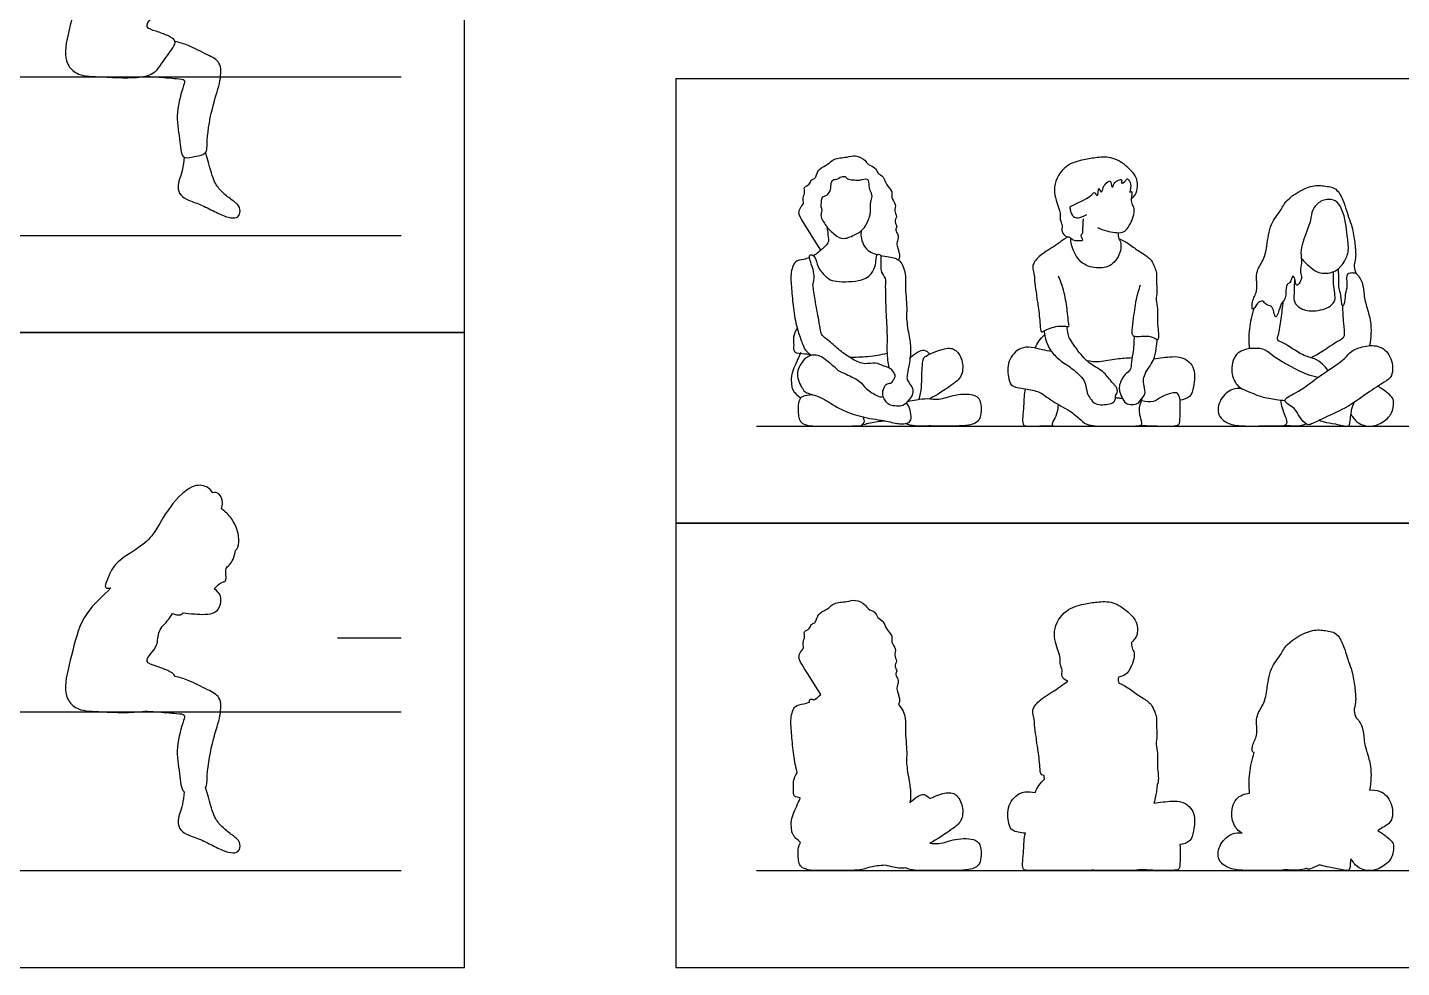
# Model space of a CAD drawing. Header units: millimetres. Extents: x 11.2 to 50.9, y -0.3 to 14.1.
# Drawn here: x 29.349 to 32.647, y 4.306 to 6.562 of the extents above; entities that cross this region are included whole.
import ezdxf

# ---------------------------------------------------------------- set-up
doc = ezdxf.new("R2010")
doc.units = ezdxf.units.MM
for name, color, linetype, true_color in [('AG-DIAGRAM', 7, 'Continuous', 0xfecc66), ('AG-GUIDE', 7, 'Continuous', 0xcccccc), ('AG-OUTLINE', 7, 'Continuous', 0x8000ff), ('AG-PEOPLE', 7, 'Continuous', 0x66ccff), ('X-VPRT', 6, 'Continuous', 0xff00ff)]:
    doc.layers.add(name, color=color, linetype=linetype, true_color=true_color)

msp = doc.modelspace()

# ---------------------------------------------------------------- linework, layer by layer
at = {"layer": 'AG-DIAGRAM'}
for p, q in [((24.5327, 6.0628), (30.246, 6.0628)), ((24.5327, 4.5388), (30.246, 4.5388))]:
    msp.add_line(p, q, dxfattribs=at)
for points in [[(31.0989, 5.6056), (36.2805, 5.6056)], [(31.0989, 4.5388), (36.2805, 4.5388)]]:
    msp.add_lwpolyline(points, dxfattribs=at)
at = {"layer": 'AG-GUIDE'}
for p, q in [((24.5327, 6.4438), (30.246, 6.4438)), ((30.0936, 5.0976), (30.246, 5.0976)), ((24.5327, 4.9198), (30.246, 4.9198))]:
    msp.add_line(p, q, dxfattribs=at)
at = {"layer": 'AG-OUTLINE'}
for points, knots in [([(29.794, 5.4456), (29.7901, 5.4512), (29.7798, 5.4625), (29.7389, 5.468), (29.6812, 5.4023), (29.6541, 5.3457), (29.6183, 5.3125), (29.5563, 5.2788), (29.5426, 5.2392), (29.5317, 5.2162), (29.5441, 5.216), (29.5495, 5.2172)], [0, 0, 0, 0, 0.259682, 0.593678, 1.117386, 1.576281, 1.973522, 2.446013, 2.821873, 3.067217, 3.227274, 3.227274, 3.227274, 3.227274]), ([(29.815, 5.4071), (29.8168, 5.4119), (29.8191, 5.4216), (29.8116, 5.4462), (29.7994, 5.4463), (29.794, 5.4456)], [-1.1544526, -1.1544526, -1.1544526, -1.1544526, -0.9309885, -0.6586021, -0.4483975, -0.4483975, -0.4483975, -0.4483975]), ([(29.8486, 5.3072), (29.8529, 5.3103), (29.8613, 5.3328), (29.8483, 5.3777), (29.8238, 5.4006), (29.815, 5.4071)], [-1.4511617, -1.4511617, -1.4511617, -1.4511617, -1.2155086, -0.7758564, -0.5441439, -0.5441439, -0.5441439, -0.5441439]), ([(29.7977, 5.2146), (29.8126, 5.2324), (29.8264, 5.2292), (29.8261, 5.2447), (29.8241, 5.2645), (29.8347, 5.2722), (29.8438, 5.2863), (29.8478, 5.3001), (29.8486, 5.3072)], [0, 0, 0, 0, 0.273561, 0.537847, 0.876581, 1.138466, 1.448544, 1.804526, 1.804526, 1.804526, 1.804526]), ([(29.5495, 5.2172), (29.5323, 5.1981), (29.4808, 5.1581), (29.459, 5.0689), (29.436, 4.9848), (29.4451, 4.9457), (29.4724, 4.9212), (29.5299, 4.9205), (29.5973, 4.916), (29.631, 4.9214)], [4.375987, 4.375987, 4.375987, 4.375987, 4.905315, 5.481622, 6.030624, 6.387646, 6.717131, 7.166429, 7.737485, 7.737485, 7.737485, 7.737485]), ([(29.723, 5.1573), (29.7321, 5.1559), (29.7493, 5.155), (29.8037, 5.1504), (29.8165, 5.1858), (29.8126, 5.2044), (29.7977, 5.2146)], [0, 0, 0, 0, 0.324483, 0.7526, 1.095648, 1.403213, 1.403213, 1.403213, 1.403213]), ([(31.2536, 4.9612), (31.2021, 5.0413), (31.2, 5.0497), (31.2031, 5.0636), (31.2148, 5.0723), (31.2083, 5.087), (31.2173, 5.0989), (31.2104, 5.1136), (31.2285, 5.1177), (31.2286, 5.1306), (31.2404, 5.1324), (31.243, 5.1426), (31.2503, 5.1589), (31.271, 5.1657), (31.2839, 5.1825), (31.3167, 5.1831), (31.3362, 5.1906), (31.3606, 5.1783), (31.3656, 5.1651), (31.3851, 5.1613), (31.3887, 5.1446), (31.4056, 5.1382), (31.4086, 5.1182), (31.4279, 5.1023), (31.4208, 5.087), (31.4362, 5.0712), (31.4281, 5.0558), (31.4382, 5.0419), (31.4284, 5.0288), (31.4386, 5.0182), (31.4306, 5.0088), (31.4405, 4.998), (31.4391, 4.9868), (31.4346, 4.9746), (31.4397, 4.9634), (31.4404, 4.9555), (31.4447, 4.9469), (31.4399, 4.9375)], [0, 0, 0, 0, 0.266839, 0.565919, 0.850598, 1.143049, 1.439072, 1.71782, 2.017079, 2.276954, 2.522441, 2.770772, 3.100121, 3.462823, 3.822167, 4.267028, 4.636911, 5.030812, 5.324168, 5.653801, 5.964476, 6.28121, 6.631696, 7.00983, 7.305749, 7.652045, 7.961089, 8.267619, 8.559962, 8.830867, 9.075233, 9.356893, 9.62153, 9.906727, 10.177872, 10.410554, 10.689895, 10.689895, 10.689895, 10.689895]), ([(31.8466, 4.9931), (31.8394, 4.9957), (31.8294, 5.0048), (31.8349, 5.0198), (31.8266, 5.034), (31.8294, 5.0497), (31.8231, 5.0666), (31.8059, 5.1148), (31.839, 5.1671), (31.8844, 5.1787), (31.9162, 5.1838), (31.9558, 5.1859), (31.9912, 5.161), (32.014, 5.1348), (32.0151, 5.1089), (32.0089, 5.0947), (31.9989, 5.086)], [-10.73495, -10.73495, -10.73495, -10.73495, -10.498055, -10.266924, -10.028807, -9.796494, -9.541682, -9.120651, -8.663828, -8.257717, -7.911017, -7.537704, -7.141889, -6.788961, -6.489147, -6.214579, -6.214579, -6.214579, -6.214579]), ([(29.7036, 5.0047), (29.701, 5.0113), (29.6844, 5.0201), (29.6604, 5.029), (29.6284, 5.0379), (29.6467, 5.0619), (29.663, 5.0784), (29.6613, 5.1161), (29.6846, 5.1352), (29.6945, 5.1508), (29.6974, 5.1558)], [8.900403, 8.900403, 8.900403, 8.900403, 9.16824, 9.484165, 9.771411, 10.040304, 10.325183, 10.660982, 11.007728, 11.166044, 11.166044, 11.166044, 11.166044]), ([(29.6974, 5.1558), (29.7043, 5.1532), (29.7145, 5.1505), (29.721, 5.1544), (29.723, 5.1573)], [0.8514745, 0.8514745, 0.8514745, 0.8514745, 1.0617644, 1.2245676, 1.2245676, 1.2245676, 1.2245676]), ([(32.2938, 4.822), (32.2884, 4.8204), (32.2872, 4.8415), (32.3045, 4.8617), (32.2946, 4.9079), (32.3169, 4.9355), (32.3249, 4.9712), (32.3303, 5.0245), (32.3582, 5.0547), (32.3695, 5.0842), (32.4282, 5.1186), (32.4599, 5.1154), (32.4923, 5.1116), (32.5078, 5.0806), (32.5146, 5.0562), (32.5312, 5.0118), (32.5355, 4.9764), (32.539, 4.9436), (32.5314, 4.9223), (32.536, 4.9105), (32.5385, 4.9053)], [9.042382, 9.042382, 9.042382, 9.042382, 9.288065, 9.59774, 9.981692, 10.32, 10.674854, 11.101664, 11.46695, 11.796714, 12.265082, 12.600177, 12.918322, 13.245338, 13.548712, 13.948396, 14.307225, 14.640575, 14.913103, 15.156826, 15.156826, 15.156826, 15.156826]), ([(31.9989, 5.086), (31.999, 5.0817), (31.9995, 5.0727), (32.0078, 5.0611), (32.0036, 5.0408), (31.9949, 5.0197), (31.9855, 5.007), (31.968, 5.0031)], [-1.846427, -1.846427, -1.846427, -1.846427, -1.624375, -1.400029, -1.127064, -0.827937, -0.533744, -0.533744, -0.533744, -0.533744]), ([(29.7765, 4.7381), (29.7812, 4.7441), (29.7785, 4.7722), (29.794, 4.8558), (29.8134, 4.9067), (29.8156, 4.957), (29.7819, 4.9718), (29.738, 4.9955), (29.7137, 5.0025), (29.7036, 5.0047)], [3.063651, 3.063651, 3.063651, 3.063651, 3.36562, 3.900824, 4.340766, 4.713748, 5.03801, 5.412499, 5.683632, 5.683632, 5.683632, 5.683632]), ([(31.7893, 4.767), (31.7805, 4.7673), (31.7801, 4.7837), (31.7779, 4.803), (31.7758, 4.825), (31.7726, 4.8407), (31.7714, 4.8547), (31.7663, 4.8821), (31.7666, 4.9003), (31.7623, 4.9162), (31.7619, 4.928), (31.7799, 4.951), (31.8176, 4.9716), (31.8337, 4.9849), (31.8425, 4.9904), (31.8466, 4.9931)], [-3.48366, -3.48366, -3.48366, -3.48366, -3.241098, -2.961192, -2.68093, -2.445239, -2.220052, -1.906365, -1.644549, -1.408383, -1.213106, -0.899111, -0.501491, -0.227972, 0, 0, 0, 0]), ([(31.9685, 4.9887), (31.9837, 4.9834), (32.0004, 4.9694), (32.0245, 4.9546), (32.0478, 4.9388), (32.0548, 4.9198), (32.0602, 4.9055), (32.0585, 4.8877), (32.0617, 4.8614), (32.057, 4.8418), (32.0631, 4.8203), (32.0609, 4.7982), (32.0621, 4.7798), (32.0653, 4.751), (32.061, 4.7462)], [0, 0, 0, 0, 0.318873, 0.657989, 0.979148, 1.250768, 1.486052, 1.744883, 2.06067, 2.336482, 2.623495, 2.906022, 3.192654, 3.531485, 3.531485, 3.531485, 3.531485]), ([(31.2262, 4.9432), (31.2259, 4.945), (31.2262, 4.9492), (31.2315, 4.9509), (31.2348, 4.9487), (31.2358, 4.9478)], [0.8949303, 0.8949303, 0.8949303, 0.8949303, 0.9870673, 1.1341906, 1.2047296, 1.2047296, 1.2047296, 1.2047296]), ([(31.2358, 4.9478), (31.2366, 4.9482), (31.2434, 4.9521), (31.2487, 4.9568), (31.2536, 4.9612)], [-1.0984329, -1.0984329, -1.0984329, -1.0984329, -1.0678368, -0.8276089, -0.8276089, -0.8276089, -0.8276089]), ([(29.631, 4.9214), (29.6403, 4.9209), (29.6582, 4.9201), (29.7049, 4.9156), (29.7291, 4.9143), (29.7229, 4.896), (29.7029, 4.8316), (29.7153, 4.7761), (29.7171, 4.7342), (29.7251, 4.7274)], [0, 0, 0, 0, 0.30419, 0.70643, 0.956586, 1.165272, 1.633792, 2.095056, 2.476975, 2.476975, 2.476975, 2.476975]), ([(31.197, 4.7734), (31.1934, 4.7867), (31.1873, 4.8175), (31.1843, 4.8626), (31.1794, 4.9023), (31.1895, 4.9364), (31.2092, 4.9376), (31.2217, 4.9414), (31.2262, 4.9432)], [-3.121266, -3.121266, -3.121266, -3.121266, -2.752608, -2.347604, -1.969778, -1.645073, -1.376373, -1.218089, -1.218089, -1.218089, -1.218089]), ([(31.4399, 4.9375), (31.4502, 4.9276), (31.4583, 4.9028), (31.4549, 4.877), (31.4613, 4.8219), (31.4579, 4.7969), (31.4658, 4.7526), (31.4701, 4.726), (31.4684, 4.7073), (31.4676, 4.7011)], [1.437338, 1.437338, 1.437338, 1.437338, 1.782347, 2.103437, 2.542066, 2.856389, 3.249649, 3.602034, 3.782324, 3.782324, 3.782324, 3.782324]), ([(32.5385, 4.9053), (32.5428, 4.9021), (32.556, 4.8821), (32.5563, 4.8538), (32.5643, 4.8205), (32.5755, 4.7902), (32.5746, 4.7509), (32.5708, 4.7319)], [2.565872, 2.565872, 2.565872, 2.565872, 2.862752, 3.179392, 3.510651, 3.848654, 4.263667, 4.263667, 4.263667, 4.263667]), ([(32.2827, 4.7245), (32.2813, 4.7404), (32.2813, 4.7726), (32.2885, 4.8059), (32.2938, 4.822)], [0, 0, 0, 0, 0.4005983, 0.813474, 0.813474, 0.813474, 0.813474]), ([(31.2044, 4.7131), (31.1988, 4.7137), (31.186, 4.7164), (31.1897, 4.7347), (31.1859, 4.753), (31.1927, 4.7673), (31.197, 4.7734)], [-0.9514356, -0.9514356, -0.9514356, -0.9514356, -0.7746306, -0.5365951, -0.2782906, 0, 0, 0, 0]), ([(31.768, 4.7258), (31.7703, 4.7317), (31.7762, 4.7432), (31.7855, 4.7536), (31.7907, 4.7581)], [0, 0, 0, 0, 0.2508263, 0.5107235, 0.5107235, 0.5107235, 0.5107235]), ([(31.4676, 4.7011), (31.4725, 4.7074), (31.4852, 4.7166), (31.5019, 4.7244), (31.5118, 4.7159), (31.5149, 4.7115)], [0, 0, 0, 0, 0.2877105, 0.5272781, 0.7646515, 0.7646515, 0.7646515, 0.7646515]), ([(31.5149, 4.7115), (31.525, 4.7162), (31.5538, 4.7279), (31.5798, 4.7246), (31.5965, 4.6929), (31.593, 4.6555), (31.5694, 4.6387), (31.5321, 4.6128), (31.5154, 4.6045)], [1.582328, 1.582328, 1.582328, 1.582328, 1.882519, 2.190634, 2.524323, 2.865444, 3.203245, 3.593449, 3.593449, 3.593449, 3.593449]), ([(31.7445, 4.6281), (31.733, 4.6297), (31.7112, 4.6322), (31.7031, 4.6521), (31.6989, 4.697), (31.7316, 4.7287), (31.7499, 4.7286), (31.768, 4.7258)], [-2.156793, -2.156793, -2.156793, -2.156793, -1.832517, -1.565394, -1.165395, -0.77525, -0.467637, -0.467637, -0.467637, -0.467637]), ([(32.061, 4.7462), (32.0606, 4.7412), (32.0597, 4.7314), (32.0567, 4.7123), (32.053, 4.7001)], [-4.9917905, -4.9917905, -4.9917905, -4.9917905, -4.7436572, -4.4124569, -4.4124569, -4.4124569, -4.4124569]), ([(32.2645, 4.6284), (32.2602, 4.6308), (32.25, 4.6383), (32.2354, 4.668), (32.246, 4.715), (32.271, 4.723), (32.2827, 4.7245)], [-2.904231, -2.904231, -2.904231, -2.904231, -2.707649, -2.374141, -1.992276, -1.659628, -1.659628, -1.659628, -1.659628]), ([(32.5708, 4.7319), (32.5794, 4.7325), (32.601, 4.7306), (32.6264, 4.7033), (32.6278, 4.6577), (32.6096, 4.6467), (32.5959, 4.6379), (32.5905, 4.6344)], [-3.941792, -3.941792, -3.941792, -3.941792, -3.705966, -3.347452, -2.980974, -2.696314, -2.531565, -2.531565, -2.531565, -2.531565]), ([(31.2052, 4.6064), (31.1958, 4.6131), (31.1848, 4.6252), (31.1834, 4.6371), (31.1816, 4.659), (31.1889, 4.6788), (31.1974, 4.6972), (31.2023, 4.7082), (31.2044, 4.7131)], [-1.641526, -1.641526, -1.641526, -1.641526, -1.358519, -1.090773, -0.819191, -0.549214, -0.257815, -0.035087, -0.035087, -0.035087, -0.035087]), ([(32.053, 4.7001), (32.0603, 4.7016), (32.075, 4.7031), (32.1227, 4.7098), (32.1546, 4.6778), (32.1484, 4.6347), (32.1428, 4.6076), (32.1239, 4.6019), (32.1156, 4.6013)], [0, 0, 0, 0, 0.271617, 0.656458, 1.013427, 1.382784, 1.674706, 1.949696, 1.949696, 1.949696, 1.949696]), ([(31.8127, 4.5391), (31.7958, 4.5393), (31.7708, 4.539), (31.7462, 4.5383), (31.735, 4.5426), (31.7418, 4.5867), (31.7411, 4.6156), (31.7445, 4.6281)], [-1.671985, -1.671985, -1.671985, -1.671985, -1.276824, -0.971952, -0.786654, -0.373122, 0, 0, 0, 0]), ([(32.3657, 4.5405), (32.3598, 4.5389), (32.3305, 4.5394), (32.2721, 4.5383), (32.2364, 4.541), (32.2027, 4.5622), (32.2097, 4.6054), (32.2401, 4.6297), (32.2569, 4.6294), (32.2645, 4.6284)], [-2.372536, -2.372536, -2.372536, -2.372536, -2.146153, -1.668299, -1.317487, -0.983507, -0.628084, -0.278767, 0, 0, 0, 0]), ([(32.5905, 4.6344), (32.5986, 4.63), (32.6131, 4.6192), (32.6281, 4.606), (32.6281, 4.5929), (32.6276, 4.5734), (32.6097, 4.5509), (32.5761, 4.534), (32.5392, 4.545), (32.5306, 4.5603), (32.5259, 4.5667)], [-2.570032, -2.570032, -2.570032, -2.570032, -2.276326, -2.023939, -1.829335, -1.528255, -1.209659, -0.870498, -0.577547, -0.30446, -0.30446, -0.30446, -0.30446]), ([(31.3568, 4.5423), (31.3426, 4.5393), (31.3147, 4.5387), (31.2595, 4.5382), (31.2038, 4.5396), (31.1983, 4.5703), (31.1987, 4.5968), (31.2052, 4.6064)], [-2.097806, -2.097806, -2.097806, -2.097806, -1.829682, -1.316272, -0.928121, -0.593585, -0.219237, -0.219237, -0.219237, -0.219237]), ([(31.5154, 4.6045), (31.5224, 4.6039), (31.5401, 4.601), (31.5751, 4.6164), (31.6269, 4.6165), (31.6392, 4.5948), (31.6397, 4.5512), (31.6083, 4.5381), (31.5433, 4.5387), (31.5063, 4.5393), (31.4708, 4.5382), (31.4572, 4.5452)], [0.641778, 0.641778, 0.641778, 0.641778, 0.89694, 1.289219, 1.710582, 1.994062, 2.392185, 2.738961, 3.223308, 3.626532, 3.994712, 3.994712, 3.994712, 3.994712]), ([(32.1156, 4.6013), (32.1167, 4.5918), (32.116, 4.5629), (32.1154, 4.5464), (32.1109, 4.5382), (32.0649, 4.5388), (32.0401, 4.5396), (32.0215, 4.5409)], [-1.478813, -1.478813, -1.478813, -1.478813, -1.251153, -0.926972, -0.750797, -0.376514, -0.032368, -0.032368, -0.032368, -0.032368]), ([(31.4077, 4.5513), (31.3959, 4.5509), (31.3726, 4.5474), (31.362, 4.5441), (31.3568, 4.5423)], [-0.5646546, -0.5646546, -0.5646546, -0.5646546, -0.2298185, 0, 0, 0, 0]), ([(31.4572, 4.5452), (31.453, 4.5444), (31.4404, 4.543), (31.4232, 4.5481), (31.4077, 4.5513)], [-4.4939001, -4.4939001, -4.4939001, -4.4939001, -4.2886027, -3.9313281, -3.9313281, -3.9313281, -3.9313281]), ([(32.4502, 4.5527), (32.4413, 4.5484), (32.4288, 4.542), (32.4225, 4.5416), (32.4189, 4.5436), (32.4187, 4.5438)], [-1.3182411, -1.3182411, -1.3182411, -1.3182411, -1.0572569, -0.8821135, -0.8676065, -0.8676065, -0.8676065, -0.8676065]), ([(32.5259, 4.5667), (32.5249, 4.5585), (32.5236, 4.544), (32.5202, 4.5359), (32.4875, 4.5449), (32.4627, 4.5481), (32.4541, 4.5513), (32.4502, 4.5527)], [-1.196613, -1.196613, -1.196613, -1.196613, -0.97357, -0.818568, -0.500129, -0.203076, 0, 0, 0, 0]), ([(31.9094, 4.5395), (31.8941, 4.5388), (31.8754, 4.5387), (31.8305, 4.5389), (31.8153, 4.5386), (31.8127, 4.5391)], [-1.6635557, -1.6635557, -1.6635557, -1.6635557, -1.3516792, -0.9448807, -0.8001314, -0.8001314, -0.8001314, -0.8001314]), ([(32.0215, 4.5409), (32.0094, 4.5383), (31.9716, 4.5392), (31.9421, 4.5382), (31.9177, 4.5386), (31.9094, 4.5395)], [-5.025103, -5.025103, -5.025103, -5.025103, -4.622536, -4.237087, -4.010897, -4.010897, -4.010897, -4.010897]), ([(32.4187, 4.5438), (32.404, 4.5389), (32.3859, 4.5398), (32.3725, 4.5401), (32.3657, 4.5405)], [-0.5619945, -0.5619945, -0.5619945, -0.5619945, -0.2601831, 0, 0, 0, 0])]:
    msp.add_open_spline(points, degree=3, knots=knots, dxfattribs=at)
for points in [[(31.968, 5.0031), (31.9667, 4.9985), (31.9672, 4.992), (31.9685, 4.9887)], [(31.7907, 4.7581), (31.7901, 4.761), (31.7896, 4.7641), (31.7893, 4.767)], [(29.7251, 4.7274), (29.7243, 4.7052), (29.7131, 4.6697), (29.7092, 4.6569), (29.7148, 4.6344), (29.7355, 4.6234), (29.7682, 4.6126), (29.8031, 4.5937), (29.8328, 4.581), (29.853, 4.5804), (29.8604, 4.5919), (29.8598, 4.6112), (29.8353, 4.627), (29.8127, 4.6467), (29.7961, 4.6672), (29.7875, 4.7023), (29.7765, 4.7381)]]:
    msp.add_open_spline(points, degree=3, dxfattribs=at)
at = {"layer": 'AG-PEOPLE'}
for points, knots in [([(29.5495, 6.7412), (29.5323, 6.7221), (29.4808, 6.6821), (29.459, 6.5929), (29.436, 6.5088), (29.4451, 6.4697), (29.4724, 6.4452), (29.5299, 6.4445), (29.6209, 6.4384), (29.658, 6.4548), (29.6708, 6.4766), (29.6983, 6.5115), (29.7079, 6.5316), (29.6844, 6.5441), (29.6604, 6.553), (29.6284, 6.5619), (29.6467, 6.5859), (29.663, 6.6024), (29.6613, 6.6401), (29.6846, 6.6592), (29.6945, 6.6748), (29.6974, 6.6798)], [4.375987, 4.375987, 4.375987, 4.375987, 4.891524, 5.452815, 5.987513, 6.335233, 6.656134, 7.093725, 7.649902, 7.997642, 8.283455, 8.671742, 8.914062, 9.180284, 9.494305, 9.779819, 10.047091, 10.330253, 10.664027, 11.008682, 11.166044, 11.166044, 11.166044, 11.166044]), ([(29.631, 6.4454), (29.6403, 6.4449), (29.6582, 6.4441), (29.7049, 6.4396), (29.7291, 6.4383), (29.7229, 6.42), (29.7029, 6.3556), (29.7153, 6.3001), (29.7177, 6.2448), (29.7462, 6.2528), (29.7825, 6.2565), (29.7782, 6.295), (29.794, 6.3798), (29.8134, 6.4307), (29.8156, 6.481), (29.7819, 6.4958), (29.738, 6.5195), (29.7137, 6.5265), (29.7036, 6.5287)], [0, 0, 0, 0, 0.301895, 0.701098, 0.949367, 1.156478, 1.621462, 2.079246, 2.458283, 2.727049, 3.045201, 3.36562, 3.900824, 4.340766, 4.713748, 5.03801, 5.412499, 5.683632, 5.683632, 5.683632, 5.683632]), ([(31.2536, 6.028), (31.2021, 6.1081), (31.2, 6.1165), (31.2031, 6.1304), (31.2148, 6.1391), (31.2083, 6.1538), (31.2173, 6.1657), (31.2104, 6.1804), (31.2285, 6.1845), (31.2286, 6.1974), (31.2404, 6.1992), (31.243, 6.2094), (31.2503, 6.2257), (31.271, 6.2325), (31.2839, 6.2493), (31.3167, 6.2499), (31.3362, 6.2574), (31.3606, 6.2451), (31.3656, 6.2319), (31.3851, 6.2281), (31.3887, 6.2114), (31.4056, 6.205), (31.4086, 6.185), (31.4279, 6.1691), (31.4208, 6.1538), (31.4362, 6.138), (31.4281, 6.1226), (31.4382, 6.1087), (31.4284, 6.0956), (31.4386, 6.085), (31.4306, 6.0756), (31.4405, 6.0648), (31.4391, 6.0536), (31.4346, 6.0414), (31.4397, 6.0302), (31.4404, 6.0223), (31.4447, 6.0137), (31.4399, 6.0043)], [0, 0, 0, 0, 0.266839, 0.565919, 0.850598, 1.143049, 1.439072, 1.71782, 2.017079, 2.276954, 2.522441, 2.770772, 3.100121, 3.462823, 3.822167, 4.267028, 4.636911, 5.030812, 5.324168, 5.653801, 5.964476, 6.28121, 6.631696, 7.00983, 7.305749, 7.652045, 7.961089, 8.267619, 8.559962, 8.830867, 9.075233, 9.356893, 9.62153, 9.906727, 10.177872, 10.410554, 10.689895, 10.689895, 10.689895, 10.689895]), ([(31.8516, 6.132), (31.9045, 6.1566), (31.904, 6.1636), (31.9121, 6.1681), (31.9148, 6.1568), (31.9207, 6.1631), (31.9188, 6.1846), (31.9263, 6.1619), (31.9309, 6.1759), (31.9336, 6.1852), (31.9503, 6.1995), (31.9501, 6.1842), (31.9541, 6.1752), (31.9567, 6.1901), (31.9663, 6.1958), (31.9789, 6.1991), (31.972, 6.1845), (31.9863, 6.1935), (31.9879, 6.2027), (31.9984, 6.1892), (31.9973, 6.1765), (31.994, 6.1631), (32.001, 6.1734), (31.9999, 6.1568), (31.9979, 6.1504), (32.0072, 6.1574), (32.0151, 6.1757), (32.014, 6.2016), (31.9912, 6.2278), (31.9558, 6.2527), (31.9162, 6.2506), (31.8844, 6.2455), (31.839, 6.2339), (31.8059, 6.1816), (31.8231, 6.1334), (31.8294, 6.1165), (31.8266, 6.1008), (31.8349, 6.0866), (31.8294, 6.0716), (31.8429, 6.0593), (31.8504, 6.0604), (31.8617, 6.0494), (31.8695, 6.0521), (31.8875, 6.0493), (31.8744, 6.064), (31.8848, 6.0689), (31.8819, 6.0766), (31.8837, 6.1027)], [0, 0, 0, 0, 0.234987, 0.410831, 0.612056, 0.784401, 1.048771, 1.288164, 1.492539, 1.756733, 2.039222, 2.279212, 2.457314, 2.690407, 2.953184, 3.163413, 3.364068, 3.605439, 3.792086, 4.043852, 4.334343, 4.543154, 4.694869, 4.950709, 5.109669, 5.309375, 5.641199, 6.003536, 6.430062, 6.908419, 7.359582, 7.778581, 8.269381, 8.821468, 9.330299, 9.638249, 9.919007, 10.20678, 10.48611, 10.772406, 10.97281, 11.243026, 11.464131, 11.712714, 11.960383, 12.164757, 12.406788, 12.406788, 12.406788, 12.406788]), ([(31.313, 6.2043), (31.315, 6.2015), (31.32, 6.1956), (31.3351, 6.1965), (31.3457, 6.1929), (31.3693, 6.2041), (31.3693, 6.1814), (31.3715, 6.1717), (31.3792, 6.1568), (31.3717, 6.1435), (31.3736, 6.128), (31.3727, 6.1194), (31.3721, 6.1134), (31.3715, 6.1101), (31.3596, 6.0787), (31.3389, 6.0665), (31.3082, 6.0516), (31.2865, 6.0638), (31.2659, 6.0855), (31.2592, 6.0976), (31.2514, 6.1108), (31.2578, 6.1219), (31.2527, 6.133), (31.2546, 6.1441), (31.2553, 6.1557), (31.2692, 6.1583), (31.2776, 6.1739), (31.2764, 6.1842), (31.2807, 6.1982), (31.2949, 6.1959), (31.3005, 6.2045), (31.313, 6.2043)], [0, 0, 0, 0, 0.194978, 0.419684, 0.63129, 0.896072, 1.137643, 1.342331, 1.576576, 1.805397, 2.041017, 2.259781, 2.259781, 2.395155, 2.730473, 3.03948, 3.376573, 3.668709, 3.997267, 4.227575, 4.45109, 4.654552, 4.857724, 5.062379, 5.253092, 5.464689, 5.708279, 5.908969, 6.117432, 6.326614, 6.540626, 6.540626, 6.540626, 6.540626]), ([(32.4069, 6.0085), (32.4135, 6.0001), (32.4299, 5.9858), (32.4474, 5.9714), (32.4878, 5.9714), (32.5107, 5.9991), (32.5227, 6.0262), (32.5166, 6.0629), (32.5143, 6.0929), (32.5055, 6.1265), (32.4909, 6.1493), (32.4687, 6.15), (32.4592, 6.1482), (32.4463, 6.1408), (32.4309, 6.1242), (32.4311, 6.0988), (32.4099, 6.0483), (32.4041, 6.0229), (32.4094, 5.9972), (32.4023, 5.9784), (32.409, 5.9649), (32.405, 5.951), (32.3947, 5.9397), (32.3929, 5.9545), (32.3862, 5.9733), (32.3812, 5.9475), (32.3705, 5.948), (32.3696, 5.923), (32.369, 5.9103), (32.3579, 5.9), (32.3524, 5.8786), (32.3449, 5.8627), (32.3408, 5.8805), (32.3365, 5.8951), (32.3222, 5.8947), (32.3152, 5.9095), (32.3002, 5.9006), (32.2889, 5.8783), (32.2872, 5.9083), (32.3045, 5.9285), (32.2946, 5.9747), (32.3169, 6.0023), (32.3249, 6.038), (32.3303, 6.0913), (32.3582, 6.1215), (32.3695, 6.151), (32.4282, 6.1854), (32.4599, 6.1822), (32.4923, 6.1784), (32.5078, 6.1474), (32.5146, 6.123), (32.5312, 6.0786), (32.5355, 6.0432), (32.539, 6.0104), (32.5314, 5.9891), (32.536, 5.9773), (32.5385, 5.9721)], [0, 0, 0, 0, 0.327963, 0.602413, 0.949619, 1.287309, 1.598343, 1.944627, 2.267773, 2.60857, 2.897978, 3.155753, 3.377072, 3.377072, 3.695542, 3.988924, 4.413201, 4.714572, 5.002639, 5.255001, 5.469302, 5.691501, 5.873549, 6.071843, 6.272539, 6.509168, 6.675209, 6.947031, 7.156383, 7.370787, 7.65532, 7.845038, 8.049109, 8.272609, 8.471705, 8.675274, 8.89786, 9.129448, 9.371633, 9.676898, 10.055383, 10.388873, 10.738674, 11.159407, 11.519492, 11.84456, 12.306259, 12.636583, 12.950197, 13.272557, 13.571611, 13.965604, 14.319323, 14.647926, 14.916574, 15.156826, 15.156826, 15.156826, 15.156826]), ([(31.9179, 6.0824), (31.9251, 6.0788), (31.9391, 6.0733), (31.9795, 6.0657), (31.9949, 6.0865), (32.0036, 6.1076), (32.0078, 6.1279), (31.9995, 6.1395), (31.999, 6.1485), (31.9989, 6.1528)], [0, 0, 0, 0, 0.280581, 0.630076, 0.902679, 1.179855, 1.432788, 1.640671, 1.846427, 1.846427, 1.846427, 1.846427]), ([(31.8516, 6.132), (31.8515, 6.1286), (31.8522, 6.1218), (31.858, 6.1056), (31.8741, 6.1028), (31.8918, 6.1136)], [0, 0, 0, 0, 0.276938, 0.619073, 1.015697, 1.015697, 1.015697, 1.015697]), ([(31.2677, 6.0846), (31.27, 6.0761), (31.271, 6.0587), (31.2733, 6.0446), (31.2555, 6.03), (31.2451, 6.0201), (31.2358, 6.0146)], [0, 0, 0, 0, 0.310998, 0.529345, 0.804942, 1.098433, 1.098433, 1.098433, 1.098433]), ([(31.3507, 6.0744), (31.3499, 6.0698), (31.3492, 6.0601), (31.3554, 6.0397), (31.3674, 6.0243), (31.3833, 6.0188), (31.3892, 6.0172)], [0, 0, 0, 0, 0.220981, 0.4867712, 0.7794894, 0.9349343, 0.9349343, 0.9349343, 0.9349343]), ([(31.968, 6.0699), (31.9666, 6.0652), (31.9675, 6.0545), (31.9729, 6.0513), (31.9766, 6.0296), (31.9575, 5.9899), (31.9196, 5.9829), (31.8787, 5.9914), (31.8561, 6.0309), (31.8537, 6.0482), (31.8534, 6.0569)], [0, 0, 0, 0, 0.218679, 0.35234, 0.60317, 0.97037, 1.312497, 1.672438, 2.043496, 2.335577, 2.335577, 2.335577, 2.335577]), ([(31.8466, 6.0599), (31.8425, 6.0572), (31.8337, 6.0517), (31.8176, 6.0384), (31.7799, 6.0178), (31.7619, 5.9948), (31.7623, 5.983), (31.7666, 5.9671), (31.7663, 5.9489), (31.7714, 5.9215), (31.7726, 5.9075), (31.7758, 5.8918), (31.7779, 5.8698), (31.7801, 5.8505), (31.7806, 5.8291), (31.7913, 5.8352), (31.8208, 5.8482), (31.8452, 5.8445), (31.8502, 5.8452), (31.8477, 5.8559), (31.8457, 5.8778), (31.8403, 5.9212), (31.8304, 5.9508), (31.8242, 5.9656)], [0, 0, 0, 0, 0.218233, 0.480068, 0.8607, 1.161282, 1.348217, 1.574293, 1.824925, 2.12521, 2.340778, 2.5664, 2.834688, 3.102637, 3.334837, 3.490928, 3.825216, 4.106617, 4.206144, 4.373098, 4.644776, 5.023586, 5.420729, 5.420729, 5.420729, 5.420729]), ([(31.9685, 6.0555), (31.9837, 6.0502), (32.0004, 6.0362), (32.0245, 6.0214), (32.0478, 6.0056), (32.0548, 5.9866), (32.0602, 5.9723), (32.0585, 5.9545), (32.0617, 5.9282), (32.057, 5.9086), (32.0631, 5.8871), (32.0609, 5.865), (32.0621, 5.8466), (32.0658, 5.8124), (32.0584, 5.813), (32.0456, 5.8234), (32.0117, 5.8186), (32.0023, 5.8218), (31.9998, 5.8308), (32.003, 5.8587), (32.0073, 5.8848), (32.0102, 5.9102), (32.0169, 5.9335), (32.0212, 5.9449)], [0, 0, 0, 0, 0.306079, 0.63159, 0.939863, 1.200585, 1.42643, 1.674876, 1.977993, 2.242739, 2.518236, 2.789428, 3.064559, 3.389796, 3.501891, 3.735507, 4.08046, 4.252297, 4.415976, 4.727416, 5.037346, 5.335074, 5.691933, 5.691933, 5.691933, 5.691933]), ([(31.2262, 6.01), (31.2217, 6.0082), (31.2092, 6.0044), (31.1895, 6.0032), (31.1794, 5.9691), (31.1843, 5.9294), (31.1874, 5.8828), (31.1968, 5.8369), (31.2088, 5.8053), (31.2154, 5.787), (31.225, 5.7798), (31.2315, 5.7755)], [1.218089, 1.218089, 1.218089, 1.218089, 1.376373, 1.645073, 1.969778, 2.347604, 2.752608, 3.159076, 3.500254, 3.753277, 3.999969, 3.999969, 3.999969, 3.999969]), ([(31.2348, 5.9452), (31.2368, 5.952), (31.2388, 5.9661), (31.2338, 5.9864), (31.2281, 6.0016), (31.2242, 6.0154), (31.234, 6.0184), (31.2434, 6.0051), (31.247, 5.9816), (31.2695, 5.9608), (31.2846, 5.9513), (31.3454, 5.9512), (31.3758, 5.967), (31.3856, 5.993), (31.386, 6.0047), (31.3873, 6.0186), (31.396, 6.0189), (31.3989, 6.0101), (31.3967, 5.9895), (31.3978, 5.9751), (31.4094, 5.9604), (31.4088, 5.9517), (31.4084, 5.9399)], [0, 0, 0, 0, 0.280385, 0.556801, 0.810163, 1.021125, 1.173325, 1.400666, 1.702744, 2.027566, 2.287546, 2.753069, 3.109667, 3.412425, 3.629114, 3.839838, 3.984394, 4.154163, 4.432018, 4.667378, 4.922612, 5.128734, 5.128734, 5.128734, 5.128734]), ([(31.3968, 6.0154), (31.4037, 6.0139), (31.4232, 6.0107), (31.4463, 6.0063), (31.4583, 5.9696), (31.4549, 5.9438), (31.4613, 5.8887), (31.4579, 5.8637), (31.4658, 5.8194), (31.471, 5.7874), (31.4651, 5.75), (31.4605, 5.7287), (31.4598, 5.7166), (31.4676, 5.7065), (31.4769, 5.6928), (31.4717, 5.675), (31.4617, 5.666), (31.4529, 5.6511), (31.4198, 5.6544), (31.4122, 5.6618), (31.4048, 5.6709), (31.4011, 5.684), (31.4041, 5.6958), (31.4115, 5.7102), (31.425, 5.7065), (31.428, 5.7183), (31.431, 5.7208), (31.4324, 5.7255), (31.4319, 5.7316), (31.4213, 5.7453), (31.4045, 5.7489), (31.3844, 5.7598), (31.3585, 5.752), (31.3291, 5.7654), (31.299, 5.7865), (31.275, 5.809), (31.2557, 5.8224), (31.2527, 5.836), (31.2488, 5.8608), (31.2389, 5.9095), (31.2362, 5.933), (31.2348, 5.9452)], [1.000489, 1.000489, 1.000489, 1.000489, 1.174928, 1.488322, 1.825831, 2.139939, 2.569031, 2.876521, 3.26123, 3.605954, 3.96614, 4.241252, 4.435771, 4.641098, 4.876119, 5.117364, 5.332389, 5.564728, 5.887316, 6.0785, 6.274809, 6.487641, 6.696111, 6.917584, 7.108968, 7.293226, 7.436727, 7.437809, 7.615444, 7.848596, 8.092449, 8.366725, 8.662056, 8.989942, 9.351028, 9.693794, 9.969406, 10.17603, 10.469306, 10.885602, 11.242629, 11.242629, 11.242629, 11.242629]), ([(32.3908, 5.9595), (32.3899, 5.9477), (32.39, 5.9244), (32.3877, 5.9066), (32.3986, 5.8897), (32.4299, 5.8775), (32.4726, 5.8886), (32.4834, 5.9002), (32.4897, 5.9111), (32.4857, 5.9306), (32.4836, 5.9526), (32.4837, 5.9682), (32.4841, 5.976)], [0, 0, 0, 0, 0.345891, 0.58597, 0.827374, 1.158059, 1.536719, 1.760702, 1.954493, 2.206956, 2.483039, 2.762962, 2.762962, 2.762962, 2.762962]), ([(32.4957, 5.9833), (32.4956, 5.9738), (32.4963, 5.9555), (32.4951, 5.9359), (32.5028, 5.9224), (32.5019, 5.8911), (32.5129, 5.8983), (32.5117, 5.9237), (32.5193, 5.9413), (32.5146, 5.963), (32.5197, 5.9744), (32.5326, 5.9738), (32.5397, 5.9737), (32.556, 5.9489), (32.5563, 5.9206), (32.5643, 5.8873), (32.5755, 5.857), (32.5746, 5.8177), (32.5708, 5.7987)], [0, 0, 0, 0, 0.308267, 0.555896, 0.795734, 1.087141, 1.223679, 1.510972, 1.772487, 2.038616, 2.224599, 2.418719, 2.565872, 2.862752, 3.179392, 3.510651, 3.848654, 4.263667, 4.263667, 4.263667, 4.263667]), ([(31.4084, 5.9399), (31.4086, 5.9301), (31.4092, 5.9095), (31.4092, 5.8797), (31.4136, 5.822), (31.4113, 5.7833), (31.4145, 5.7578), (31.4166, 5.7456)], [5.128734, 5.128734, 5.128734, 5.128734, 5.448511, 5.77469, 6.220532, 6.593973, 6.953077, 6.953077, 6.953077, 6.953077]), ([(32.4708, 5.7388), (32.4671, 5.7444), (32.4583, 5.7549), (32.438, 5.769), (32.4087, 5.7738), (32.3664, 5.806), (32.3475, 5.8105), (32.3529, 5.8267), (32.3586, 5.8643), (32.3622, 5.8911), (32.3637, 5.9053)], [0, 0, 0, 0, 0.260022, 0.538409, 0.858515, 1.282383, 1.508893, 1.715142, 2.074046, 2.452771, 2.452771, 2.452771, 2.452771]), ([(32.2827, 5.7913), (32.2813, 5.8072), (32.2813, 5.8394), (32.2885, 5.8727), (32.2938, 5.8888)], [0, 0, 0, 0, 0.4005983, 0.813474, 0.813474, 0.813474, 0.813474]), ([(32.43, 5.7697), (32.4369, 5.7733), (32.4505, 5.7805), (32.4838, 5.8034), (32.5064, 5.8163), (32.5119, 5.8233), (32.5079, 5.8548), (32.5071, 5.8806), (32.5062, 5.8947)], [0, 0, 0, 0, 0.278665, 0.651924, 0.942189, 1.098487, 1.410924, 1.788026, 1.788026, 1.788026, 1.788026]), ([(31.197, 5.8402), (31.1927, 5.8341), (31.1859, 5.8198), (31.1897, 5.8015), (31.1854, 5.78), (31.2162, 5.7796), (31.2241, 5.7778), (31.2287, 5.7774)], [0, 0, 0, 0, 0.278291, 0.536595, 0.774631, 1.06868, 1.287501, 1.287501, 1.287501, 1.287501]), ([(31.7893, 5.8338), (31.7902, 5.8255), (31.7942, 5.8087), (31.8039, 5.7868), (31.8269, 5.7625), (31.8548, 5.7466), (31.8795, 5.7236), (31.8899, 5.7088), (31.8915, 5.6847), (31.9003, 5.6722), (31.9123, 5.6544), (31.9464, 5.6578), (31.959, 5.6636), (31.9619, 5.6741), (31.9593, 5.6794), (31.9649, 5.6836), (31.9659, 5.6898), (31.9636, 5.6982), (31.9588, 5.7046), (31.951, 5.7114), (31.934, 5.7368), (31.9032, 5.7516), (31.8786, 5.775), (31.8507, 5.8135), (31.8471, 5.826), (31.8448, 5.8388), (31.8445, 5.845)], [0, 0, 0, 0, 0.287925, 0.567458, 0.893004, 1.224593, 1.552329, 1.794936, 2.067607, 2.291479, 2.542448, 2.866215, 3.076734, 3.251609, 3.379426, 3.517795, 3.657882, 3.824463, 3.98288, 4.164115, 4.474613, 4.807355, 5.150651, 5.537749, 5.751951, 5.978154, 5.978154, 5.978154, 5.978154]), ([(31.768, 5.7926), (31.7703, 5.7985), (31.7762, 5.81), (31.7855, 5.8204), (31.7907, 5.8249)], [0, 0, 0, 0, 0.2508263, 0.5107235, 0.5107235, 0.5107235, 0.5107235]), ([(32.0055, 5.821), (32.0053, 5.8151), (32.0046, 5.8027), (32.0042, 5.7857), (31.998, 5.7597), (31.9991, 5.7396), (31.9826, 5.7307), (31.9705, 5.7087), (31.9694, 5.6953), (31.9712, 5.6845), (31.9763, 5.6762), (31.9838, 5.6583), (32.0002, 5.6569), (32.0159, 5.6585), (32.022, 5.6708), (32.034, 5.6812), (32.0298, 5.7024), (32.0268, 5.7188), (32.0334, 5.7351), (32.0475, 5.7552), (32.0554, 5.7703), (32.0597, 5.7982), (32.0606, 5.808), (32.061, 5.813)], [0, 0, 0, 0, 0.242818, 0.481312, 0.778968, 1.023598, 1.259342, 1.542654, 1.752715, 1.934467, 2.115502, 2.356735, 2.580065, 2.798586, 3.002393, 3.220428, 3.476725, 3.710444, 3.946851, 4.227673, 4.469932, 4.768274, 4.99179, 4.99179, 4.99179, 4.99179]), ([(31.2054, 5.7823), (31.203, 5.7765), (31.1978, 5.7649), (31.1889, 5.7456), (31.1816, 5.7258), (31.1834, 5.7039), (31.1848, 5.692), (31.1958, 5.6799), (31.2052, 5.6732)], [0, 0, 0, 0, 0.258234, 0.549545, 0.819439, 1.09094, 1.358604, 1.641526, 1.641526, 1.641526, 1.641526]), ([(31.2952, 5.739), (31.2888, 5.7452), (31.2753, 5.7566), (31.2562, 5.7727), (31.2372, 5.7777), (31.2147, 5.7716), (31.1886, 5.7311), (31.2094, 5.6964), (31.2159, 5.6845), (31.2499, 5.6785), (31.2853, 5.6546), (31.3125, 5.6401), (31.3582, 5.6248), (31.4094, 5.6191), (31.4424, 5.6092), (31.4558, 5.6116), (31.4652, 5.614), (31.4715, 5.6208), (31.4694, 5.6385), (31.4665, 5.6507), (31.4593, 5.6618)], [0, 0, 0, 0, 0.316373, 0.618613, 0.878479, 1.160484, 1.559579, 1.926662, 2.141254, 2.484443, 2.885406, 3.223749, 3.643602, 4.087593, 4.440149, 4.706557, 4.706557, 4.920832, 5.196745, 5.446667, 5.446667, 5.446667, 5.446667]), ([(31.3212, 5.7715), (31.3363, 5.771), (31.3668, 5.7719), (31.3974, 5.7768), (31.4126, 5.7803)], [0, 0, 0, 0, 0.3975289, 0.7993061, 0.7993061, 0.7993061, 0.7993061]), ([(31.4676, 5.7679), (31.4725, 5.7742), (31.4852, 5.7834), (31.5019, 5.7912), (31.5118, 5.7827), (31.5149, 5.7783)], [0, 0, 0, 0, 0.2877105, 0.5272781, 0.7646515, 0.7646515, 0.7646515, 0.7646515]), ([(31.4894, 5.6697), (31.4957, 5.6888), (31.4956, 5.7258), (31.4981, 5.7681), (31.5056, 5.7745), (31.5508, 5.795), (31.5798, 5.7914), (31.5965, 5.7597), (31.593, 5.7223), (31.5694, 5.7055), (31.5321, 5.6796), (31.5154, 5.6713)], [0.405737, 0.405737, 0.405737, 0.405737, 0.837605, 1.224179, 1.405846, 1.826175, 2.144437, 2.489114, 2.84147, 3.190395, 3.593449, 3.593449, 3.593449, 3.593449]), ([(31.8076, 5.7843), (31.8002, 5.7857), (31.7853, 5.7883), (31.7584, 5.7954), (31.7316, 5.7955), (31.6989, 5.7638), (31.7031, 5.7189), (31.7115, 5.6982), (31.7497, 5.695), (31.7821, 5.6875), (31.8048, 5.6668), (31.8467, 5.6458), (31.8737, 5.6254), (31.8903, 5.6061), (31.937, 5.6048), (31.9716, 5.606), (32.0171, 5.6049), (32.0262, 5.6099), (32.0193, 5.6293), (32.0186, 5.6406), (32.0182, 5.6544), (32.0259, 5.6739)], [0, 0, 0, 0, 0.2742, 0.575427, 0.865164, 1.232636, 1.60939, 1.860989, 2.202642, 2.535519, 2.851036, 3.245407, 3.580025, 3.8653, 4.241816, 4.604815, 4.983934, 5.136094, 5.392934, 5.657319, 5.858508, 5.858508, 5.858508, 5.858508]), ([(32.053, 5.7669), (32.0603, 5.7684), (32.075, 5.7699), (32.1227, 5.7766), (32.1546, 5.7446), (32.1484, 5.7015), (32.1428, 5.6744), (32.1239, 5.6687), (32.1156, 5.6681)], [0, 0, 0, 0, 0.271617, 0.656458, 1.013427, 1.382784, 1.674706, 1.949696, 1.949696, 1.949696, 1.949696]), ([(32.4469, 5.7223), (32.438, 5.7243), (32.4213, 5.7266), (32.3432, 5.7686), (32.3265, 5.785), (32.3134, 5.7919), (32.283, 5.7934), (32.2461, 5.7823), (32.2354, 5.7348), (32.2509, 5.7032), (32.2679, 5.6926), (32.2914, 5.6843), (32.3103, 5.6753), (32.3471, 5.6692), (32.3605, 5.6676), (32.3675, 5.6669)], [0, 0, 0, 0, 0.302808, 0.841774, 1.124026, 1.332382, 1.647475, 1.992276, 2.374141, 2.707649, 2.962194, 3.244192, 3.516433, 3.864548, 4.130218, 4.130218, 4.130218, 4.130218]), ([(32.3675, 5.6669), (32.3681, 5.661), (32.3946, 5.649), (32.3999, 5.6289), (32.4186, 5.6081), (32.4296, 5.6089), (32.4587, 5.6244), (32.5131, 5.6469), (32.5644, 5.6841), (32.6044, 5.7104), (32.6278, 5.7245), (32.6264, 5.7701), (32.5978, 5.8008), (32.5576, 5.7988), (32.525, 5.7864), (32.512, 5.7652), (32.4437, 5.722), (32.4004, 5.6864), (32.3668, 5.6729), (32.3675, 5.6669)], [0, 0, 0, 0, 0.312736, 0.592931, 0.882113, 1.057257, 1.377917, 1.829512, 2.298282, 2.696314, 2.980974, 3.347452, 3.705966, 4.064398, 4.393604, 4.676376, 5.18862, 5.656327, 5.982048, 5.982048, 5.982048, 5.982048]), ([(31.2952, 5.739), (31.3015, 5.7359), (31.3188, 5.7281), (31.3489, 5.7143), (31.3603, 5.695), (31.3891, 5.6776), (31.397, 5.6749), (31.4033, 5.677)], [4.625347, 4.625347, 4.625347, 4.625347, 4.834075, 5.208576, 5.50359, 5.853387, 6.054908, 6.054908, 6.054908, 6.054908]), ([(31.8918, 5.763), (31.902, 5.7613), (31.9229, 5.7588), (31.9634, 5.7683), (31.9881, 5.7694), (32.0007, 5.77)], [0, 0, 0, 0, 0.318965, 0.685163, 1.036671, 1.036671, 1.036671, 1.036671]), ([(31.2343, 5.6808), (31.2134, 5.6789), (31.1989, 5.6738), (31.1983, 5.6371), (31.2038, 5.6064), (31.2595, 5.605), (31.3147, 5.6055), (31.3426, 5.6061), (31.3505, 5.6067)], [0, 0, 0, 0, 0.25243, 0.595842, 0.902732, 1.258806, 1.729788, 1.975754, 1.975754, 1.975754, 1.975754]), ([(31.4617, 5.6648), (31.4689, 5.6664), (31.4835, 5.6688), (31.5107, 5.6733), (31.5381, 5.6669), (31.5751, 5.6832), (31.6269, 5.6833), (31.6392, 5.6616), (31.6397, 5.618), (31.6083, 5.6049), (31.5433, 5.6055), (31.5063, 5.6061), (31.4708, 5.605), (31.4572, 5.612)], [0, 0, 0, 0, 0.286779, 0.601918, 0.915585, 1.305502, 1.72433, 2.006103, 2.40183, 2.746519, 3.227951, 3.628748, 3.994712, 3.994712, 3.994712, 3.994712]), ([(31.7445, 5.6949), (31.7411, 5.6824), (31.7418, 5.6535), (31.735, 5.6094), (31.7462, 5.6051), (31.7708, 5.6058), (31.7958, 5.6061), (31.8127, 5.6059)], [0, 0, 0, 0, 0.373122, 0.786654, 0.971952, 1.276824, 1.671985, 1.671985, 1.671985, 1.671985]), ([(31.961, 5.6742), (31.9636, 5.6738), (31.967, 5.6731), (31.9744, 5.6726), (31.9778, 5.6724)], [0, 0, 0, 0, 0.1614415, 0.279596, 0.279596, 0.279596, 0.279596]), ([(32.0215, 5.6077), (32.0401, 5.6064), (32.0649, 5.6056), (32.1109, 5.605), (32.1154, 5.6132), (32.1161, 5.6324), (32.1174, 5.6845), (32.0983, 5.6869), (32.0706, 5.6767), (32.0536, 5.6614), (32.0331, 5.6634), (32.0243, 5.6663)], [0.032368, 0.032368, 0.032368, 0.032368, 0.376514, 0.750797, 0.926972, 1.251153, 1.601319, 1.807947, 2.117767, 2.395311, 2.674642, 2.674642, 2.674642, 2.674642]), ([(32.2645, 5.6952), (32.2569, 5.6962), (32.2401, 5.6965), (32.2097, 5.6722), (32.2027, 5.629), (32.2364, 5.6078), (32.2721, 5.6051), (32.3361, 5.6064), (32.3773, 5.6053), (32.369, 5.6288), (32.3609, 5.6484), (32.3583, 5.6615), (32.3574, 5.668)], [0, 0, 0, 0, 0.278767, 0.628084, 0.983507, 1.317487, 1.668299, 2.146153, 2.473226, 2.711231, 2.987212, 3.244171, 3.244171, 3.244171, 3.244171]), ([(32.5259, 5.6335), (32.5306, 5.6271), (32.5392, 5.6118), (32.5761, 5.6008), (32.6097, 5.6177), (32.6276, 5.6402), (32.6281, 5.6597), (32.6281, 5.6728), (32.6131, 5.686), (32.5986, 5.6968), (32.5905, 5.7012)], [0.30446, 0.30446, 0.30446, 0.30446, 0.577547, 0.870498, 1.209659, 1.528255, 1.829335, 2.023939, 2.276326, 2.570032, 2.570032, 2.570032, 2.570032]), ([(31.8229, 5.6579), (31.8229, 5.6501), (31.8211, 5.6344), (31.8105, 5.6173), (31.807, 5.6051), (31.8265, 5.6057), (31.8754, 5.6055), (31.8941, 5.6056), (31.9094, 5.6063)], [0, 0, 0, 0, 0.277449, 0.54014, 0.723215, 0.944881, 1.351679, 1.663556, 1.663556, 1.663556, 1.663556]), ([(32.4502, 5.6195), (32.4541, 5.6181), (32.4627, 5.6149), (32.4875, 5.6117), (32.5202, 5.6027), (32.5241, 5.6121), (32.5264, 5.6459), (32.5314, 5.6567), (32.534, 5.6627)], [0, 0, 0, 0, 0.203076, 0.500129, 0.818568, 0.97357, 1.302567, 1.555112, 1.555112, 1.555112, 1.555112]), ([(31.3505, 5.6067), (31.3591, 5.6123), (31.3581, 5.6207), (31.3562, 5.6253), (31.3549, 5.6275)], [1.9757542, 1.9757542, 1.9757542, 1.9757542, 2.2327359, 2.4545452, 2.4545452, 2.4545452, 2.4545452]), ([(31.3568, 5.6091), (31.362, 5.6109), (31.3726, 5.6142), (31.3959, 5.6177), (31.4077, 5.6181)], [0, 0, 0, 0, 0.2298185, 0.5646546, 0.5646546, 0.5646546, 0.5646546]), ([(32.3657, 5.6073), (32.3725, 5.6069), (32.3859, 5.6066), (32.404, 5.6057), (32.4187, 5.6106)], [0, 0, 0, 0, 0.2601831, 0.5619945, 0.5619945, 0.5619945, 0.5619945])]:
    msp.add_open_spline(points, degree=3, knots=knots, dxfattribs=at)
msp.add_open_spline([(29.7251, 6.2514), (29.7243, 6.2292), (29.7131, 6.1937), (29.7092, 6.1809), (29.7148, 6.1584), (29.7355, 6.1474), (29.7682, 6.1366), (29.8031, 6.1177), (29.8328, 6.105), (29.853, 6.1044), (29.8604, 6.1159), (29.8598, 6.1352), (29.8353, 6.151), (29.8127, 6.1707), (29.7961, 6.1912), (29.7875, 6.2263), (29.7765, 6.2621)], degree=3, dxfattribs=at)
at = {"layer": 'X-VPRT'}
for points in [[(24.3803, 7.3539), (24.3803, 5.8299), (30.3984, 5.8299), (30.3984, 7.3539)], [(30.9058, 6.4395), (30.9058, 5.3727), (36.3922, 5.3727), (36.3922, 6.4395)], [(24.3803, 5.8299), (24.3803, 4.3059), (30.3984, 4.3059), (30.3984, 5.8299)], [(30.9058, 5.3727), (30.9058, 4.3059), (36.3922, 4.3059), (36.3922, 5.3727)]]:
    msp.add_lwpolyline(points, close=True, dxfattribs=at)

doc.saveas('drawing.dxf')
